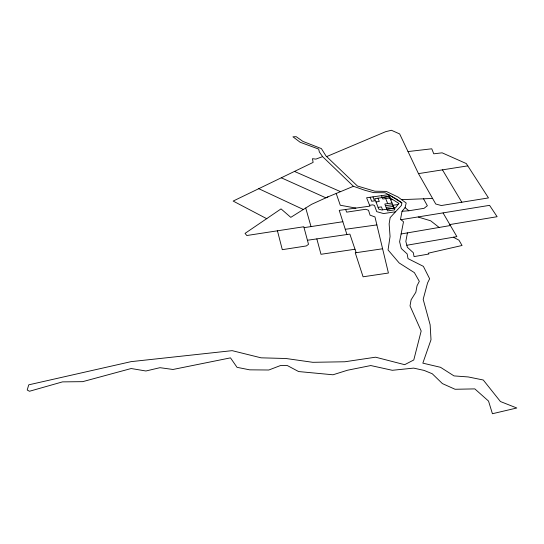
<?xml version="1.0" encoding="UTF-8"?>
<svg xmlns="http://www.w3.org/2000/svg" width="544" height="544" viewBox="0 0 544 544"><rect width="100%" height="100%" fill="white"/><g stroke="black" fill="none" stroke-linecap="round" stroke-linejoin="round"><path stroke-width="0.82" d="M401.853 202.844L401.533 205.312L390.164 217.607L389.137 223.863L390.062 236.47L388.049 249.948L399.194 262.983L414.385 272.646L419.315 281.343L417.017 285.797L415.84 292.257L411.101 299.805L410.026 305.898L421.178 331.004L413.78 359.972L404.661 364.677L375.571 357.19L344.842 361.767L312.793 362.311L286.035 358.51L261.072 357.823L232.138 350.656L131.118 361.638L28.744 384.832L27.2 390.021L29.464 391.265L62.499 381.881L82.695 381.657L131.186 368.526L145.901 370.994L159.977 367.683L172.978 369.471L230.479 357.864L237.041 367.329L249.676 369.838L268.811 370.008L280.364 365.588L287.273 365.514L298.608 371.552L332.989 374.782L347.494 370.233L370.784 365.548L392.319 370.294L413.651 368.111L424.164 370.43L432.256 373.755L442.401 383.595L455.076 389.273L474.824 388.892L488.526 401.064L492.422 413.726L516.8 408L500.439 401.54L483.269 380.004L468.275 376.951L454.009 375.904L440.524 367.309L422.838 363.147L431.004 339.748L430.141 324.809L423.171 299.309L427.564 282.948L429.638 278.773L423.375 266.356L408 258.611L407.157 253.919L401.309 248.554L399.602 241.733L403.505 221.762L400.52 219.334L402.002 211.358L405.062 207.652L406.191 203.034L398.004 197.03L386.22 191.4L374.864 191.209L357.428 186.014L325.999 155.972L321.402 148.614L302.886 141.386L296.208 136.687L292.93 136.802L300.186 142.276L318.689 149.083L319.328 151.932L322.606 156.618L353.45 186.293L365.004 190.318L373.721 192.637L385.057 192.753L396.556 199.09L401.853 202.844L388.64 194.65L366.602 197.764L369.934 206.135L339.238 210.372L346.936 234.532M407.429 232.886L405.831 241.414L407.361 247.296L413.311 252.702L414.052 256.612L428.856 254.028L428.216 253.205L462.053 245.48L458.959 240.183L453.383 237.211M353.45 186.293L327.978 196.867L311.549 204.347L290.788 217.362L281.037 208.889L245.058 233.376L246.813 235.518L303.81 226.753L308.509 244.324L306.326 245.949L282.295 249.676L277.447 230.806M327.978 196.867L325.87 197.826L281.289 177.793M326.645 156.59L385.601 131.702L391.415 130.274L399.663 133.946L418.472 173.631L435.751 204.02L441.327 205.53L488.485 197.921L466.303 163.574L442.136 152.83L433.765 153.809L431.766 148.798L408.014 151.565M322.606 156.618L315.908 159.1L312.446 158.712L313.133 162.391L233.152 201.069L266.832 218.749M406.83 245.256L456.872 236.613L443.102 212.996M401.118 233.968L450.405 225.522M449.847 224.556L497.114 216.709L489.573 205.346L400.976 219.701M402.07 211.276L408.864 210.766L424.068 208.318L427.36 205.714L423.531 198.805M418.472 173.631L467.792 165.866M304.096 227.644L342.856 221.721M395.57 211.759L383.554 213.568L376.727 211.65L374.503 205.51L372.83 204.843L369.594 205.292M356.157 252.702L355.001 249.24L320.994 254.293L316.839 238.898M382.602 248.764L355.259 252.831L363.079 276.794L388.423 273.034L374.966 216.927L370.076 215.186L368.492 210.236L365.629 209.284L346.65 212.153L345.637 209.488M307.442 240.258L349.867 234.104L355.001 249.24M392.02 203.007L384.819 204.027L387.539 210.888L394.788 209.855L389.892 197.805M385.492 205.727L392.68 204.707M378.107 207.359L381.419 206.89L382.568 209.841M398.004 204.53L392.938 205.251L394.142 208.189M386.172 207.441L393.38 206.414M386.852 209.161L394.08 208.128M382.146 197.316L389.246 196.309M389.953 197.968L382.806 198.982L381.487 195.656M376.013 201.933L379.297 201.464L378.019 198.179M390.721 199.845L392.707 199.56M345.27 229.296L376.876 224.903M401.574 199.648L432.589 198.458M355.864 208.08L340.272 205.238L336.199 193.453M418.309 217.083L430.644 220.789L439.137 227.453M294.467 171.414L340.524 191.658M258.76 188.686L303.334 209.494M405.062 207.652L408.864 210.766M442.456 169.85L461.808 202.225M388.572 194.657L389.926 197.975M385.689 198.574L387.716 203.619M372.98 196.86L374.517 200.865L371.661 201.266L370.144 197.268M305.721 207.998L311.012 226.583M398.868 203.402L395.345 208.019L381.691 209.964L378.794 209.154L374.748 198.642L388.178 196.744L398.868 203.402"/></g></svg>
